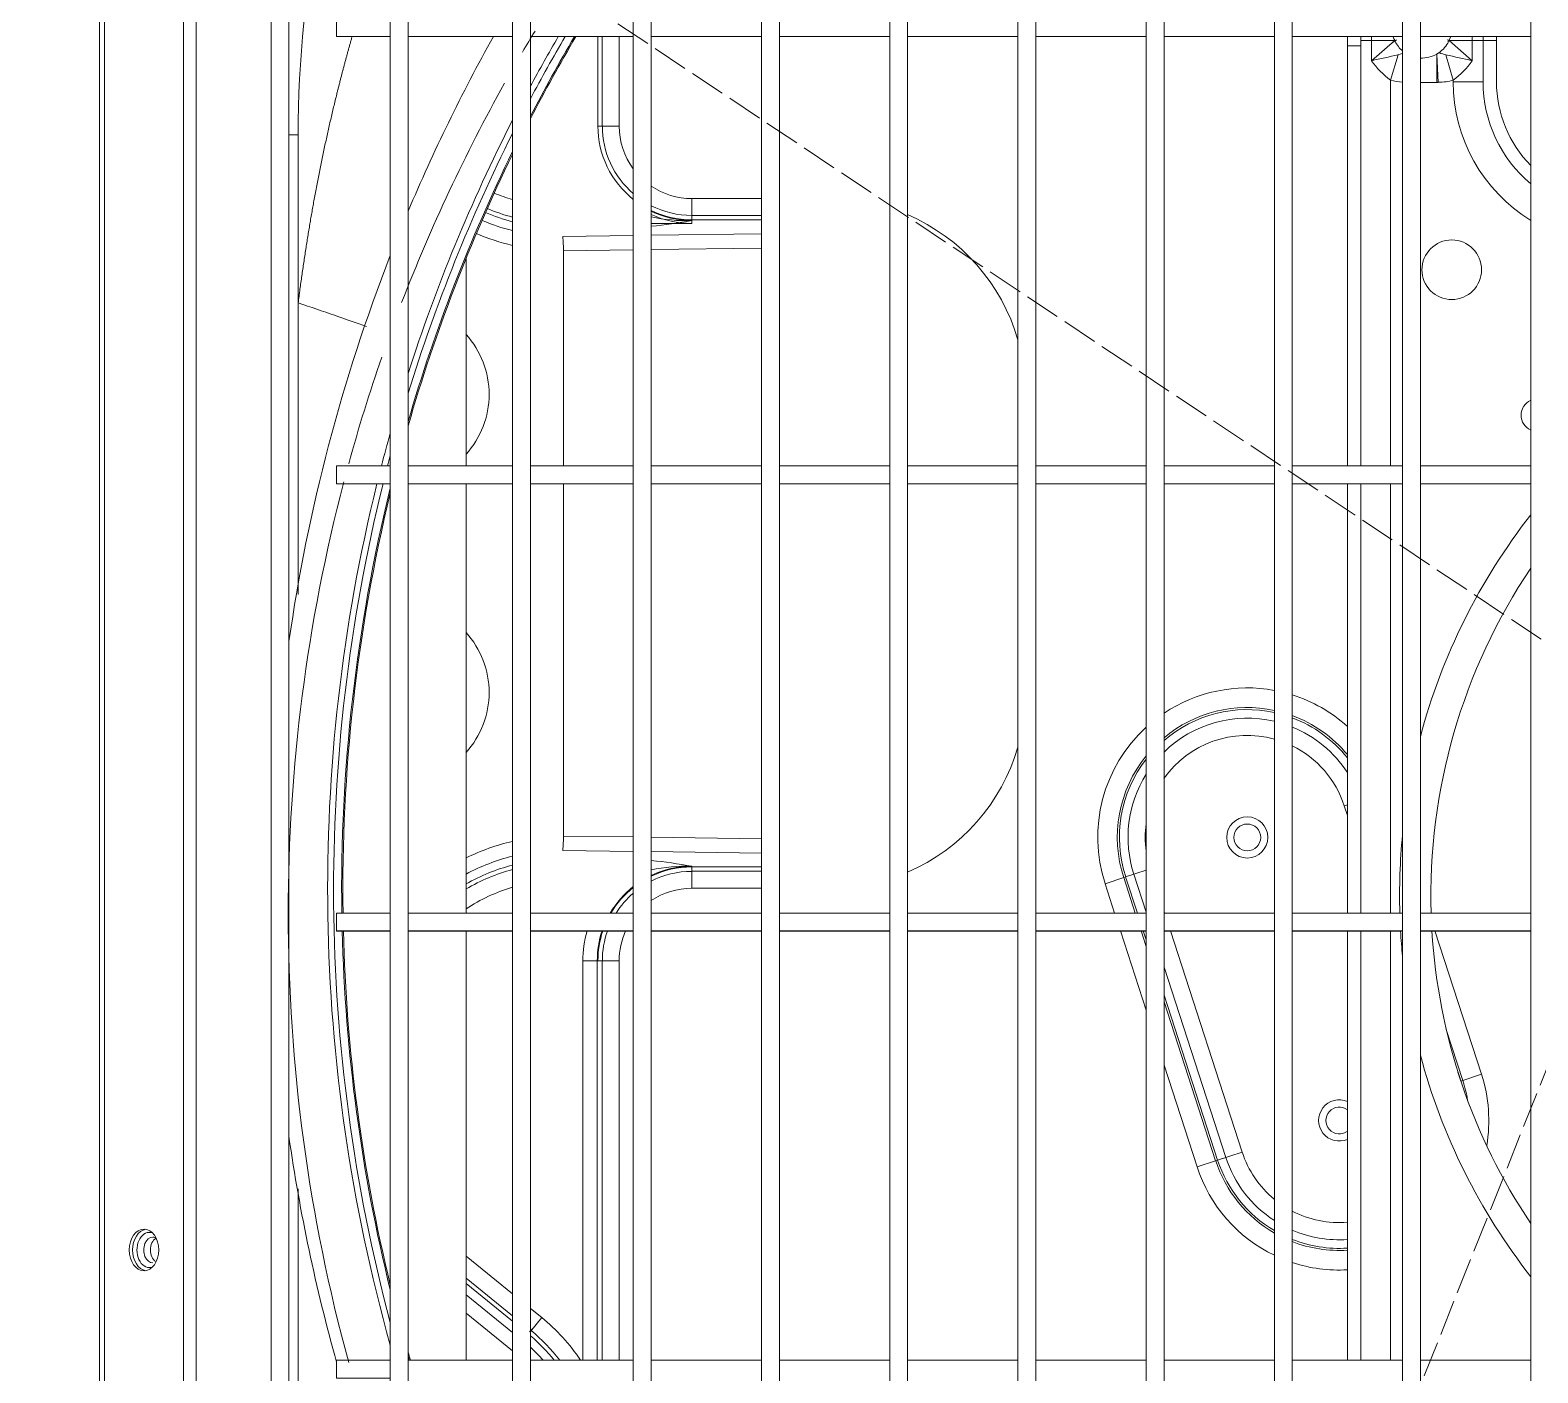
# Model space of a CAD drawing. Header units: millimetres. Extents: x 147592 to 200208, y -27981 to 8299.
# Drawn here: x 166116.9 to 166369.6, y -586.5 to -361.3 of the extents above; entities that cross this region are included whole.
import ezdxf

# ---------------------------------------------------------------- set-up
doc = ezdxf.new("R2010")
doc.units = ezdxf.units.MM
doc.linetypes.add('划线', pattern=[7.5, 6, -1.5])
doc.linetypes.add('划线_2_', pattern=[6.35, 3.175, -3.175])
for name, color, linetype, lineweight in [('A-DETL-____-WIDE', 7, 'Continuous', 80), ('G-XREF-____-OTLN', 7, 'Continuous', 5), ('M-EQPM-____-HDLN', 7, '划线_2_', 5), ('M-EQPM-____-OTLN', 7, 'Continuous', 5)]:
    doc.layers.add(name, color=color, linetype=linetype, lineweight=lineweight)

# ---------------------------------------------------------------- blocks, each defined once
blk = doc.blocks.new('TJ空调外机 - TJ空调外机1800_1200-1400100-三层给排水_消防平面图')
at = {"layer": 'M-EQPM-____-HDLN', "color": 251, "linetype": '划线', "true_color": 0x515151}
for p, q in [((-900, 600), (900, -600)), ((-151.64, 147.94), (-271.94, -153.43))]:
    blk.add_line(p, q, dxfattribs=at)
blk = doc.blocks.new('YXQH_AR_B9-20_rvt-1-三层给排水_消防平面图')
at = {"color": 251, "lineweight": 5, "true_color": 0x515151}
blk.add_blockref('TJ空调外机 - TJ空调外机1800_1200-1400100-三层给排水_消防平面图', (166560.01, -590.02), dxfattribs=at)
blk = doc.blocks.new('RUXYQ14BA - top_dwg-2991071-三层给排水_消防平面图')
at = {"layer": 'G-XREF-____-OTLN'}
for p, q in [((241.03, 188.42), (241.03, -336.37)), ((244.03, -336.37), (244.03, 188.42)), ((203.54, 143.44), (203.54, -291.39)), ((223.54, 74.47), (241.03, 74.47)), ((244.03, 74.47), (261.27, 74.47)), ((256.07, 74.47), (256.07, 59.48)), ((264.27, 74.47), (282.76, 74.47)), ((285.76, 74.47), (304.25, 74.47)), ((307.25, 74.47), (325.75, 74.47)), ((328.74, 74.47), (347.24, 74.47)), ((350.24, 74.47), (368.73, 74.47)), ((371.73, 74.47), (390.22, 74.47)), ((393.22, 74.47), (411.71, 74.47)), ((264.27, 43.14), (271.07, 43.14)), ((271.07, 44.48), (282.76, 44.48)), ((233.23, 37.26), (233.23, 2.49)), ((241.03, 2.49), (223.54, 2.49)), ((261.27, 2.49), (244.03, 2.49)), ((282.76, 2.49), (264.27, 2.49)), ((304.25, 2.49), (285.76, 2.49)), ((325.75, 2.49), (307.25, 2.49)), ((347.24, 2.49), (328.74, 2.49)), ((368.73, 2.49), (350.24, 2.49)), ((390.22, 2.49), (371.73, 2.49)), ((411.71, 2.49), (393.22, 2.49)), ((223.54, -0.5), (241.03, -0.5)), ((233.23, -0.5), (233.23, -72.48)), ((244.03, -0.5), (261.27, -0.5)), ((264.27, -0.5), (282.76, -0.5)), ((285.76, -0.5), (304.25, -0.5)), ((307.25, -0.5), (325.75, -0.5)), ((328.74, -0.5), (347.24, -0.5)), ((350.24, -0.5), (368.73, -0.5)), ((371.73, -0.5), (390.22, -0.5)), ((380.97, -0.5), (380.97, -72.48)), ((383.22, -0.5), (383.22, -72.48)), ((393.22, -0.5), (411.71, -0.5)), ((282.76, -65.47), (271.07, -65.47)), ((347.24, -72.31), (345.18, -65.97)), ((241.03, -72.48), (223.54, -72.48)), ((261.27, -72.48), (244.03, -72.48)), ((282.76, -72.48), (264.27, -72.48)), ((304.25, -72.48), (285.76, -72.48)), ((325.75, -72.48), (307.25, -72.48)), ((347.24, -72.48), (328.74, -72.48)), ((368.73, -72.48), (350.24, -72.48)), ((390.22, -72.48), (371.73, -72.48)), ((411.71, -72.48), (393.22, -72.48)), ((223.54, -75.47), (241.03, -75.47)), ((233.23, -75.47), (233.23, -147.45)), ((244.03, -75.47), (261.27, -75.47)), ((264.27, -75.47), (282.76, -75.47)), ((285.76, -75.47), (304.25, -75.47)), ((307.25, -75.47), (325.75, -75.47)), ((328.74, -75.47), (347.24, -75.47)), ((350.24, -75.47), (368.73, -75.47)), ((371.73, -75.47), (390.22, -75.47)), ((380.97, -75.47), (380.97, -147.45)), ((383.22, -75.47), (383.22, -147.45)), ((393.22, -75.47), (411.71, -75.47)), ((256.07, -80.47), (256.07, -147.45)), ((360.6, -113.43), (350.24, -81.54)), ((233.23, -133.65), (241.03, -139.97)), ((244.03, -142.4), (244.13, -142.48)), ((241.03, -147.45), (223.54, -147.45)), ((261.27, -147.45), (244.03, -147.45)), ((282.76, -147.45), (264.27, -147.45)), ((304.25, -147.45), (285.76, -147.45)), ((325.75, -147.45), (307.25, -147.45)), ((347.24, -147.45), (328.74, -147.45)), ((368.73, -147.45), (350.24, -147.45)), ((390.22, -147.45), (371.73, -147.45)), ((411.71, -147.45), (393.22, -147.45))]:
    blk.add_line(p, q, dxfattribs=at)
at = {"layer": 'G-XREF-____-OTLN', "color": 251, "true_color": 0x666666}
for p, q in [((383.22, 72.91), (380.97, 72.91)), ((393.22, 66.8), (395.98, 66.8)), ((205.09, 58.01), (203.54, 58.01)), ((271.07, 44.48), (271.07, 43.14)), ((282.76, 43.75), (271.07, 43.75)), ((249.44, 40.97), (261.27, 41.13)), ((264.27, 41.17), (282.76, 41.43)), ((282.76, 39.02), (264.27, 38.76)), ((388.22, -72.48), (388.22, -0.5)), ((264.27, -59.75), (282.76, -60.01)), ((261.27, -62.13), (249.44, -61.96)), ((282.76, -62.43), (264.27, -62.17)), ((350.24, -72.2), (350.32, -72.48)), ((347.24, -88.75), (342.92, -75.47)), ((346.38, -75.47), (347.24, -78.1)), ((347.24, -76.98), (346.75, -75.47)), ((388.22, -147.45), (388.22, -75.47)), ((400.32, -100.52), (397.56, -92)), ((400, -100.63), (399.51, -99.12)), ((233.23, -129.99), (241.03, -136.31)), ((241.03, -140.91), (233.23, -134.59)), ((233.23, -136.45), (241.03, -142.78)), ((241.03, -145.88), (233.23, -139.56))]:
    blk.add_line(p, q, dxfattribs=at)
at = {"layer": 'G-XREF-____-OTLN', "flags": 128}
for points in [[(171.76, -501.3), (171.76, -442.24), (171.76, -422.58), (171.76, -417.8), (171.76, 159.89), (171.76, 164.68), (171.76, 184.34), (171.76, 243.4)], [(220.54, 190.92), (220.54, 188.42), (220.54, -336.37), (220.54, -338.87)], [(223.54, -338.87), (223.54, -336.37), (223.54, 188.42), (223.54, 190.92)], [(220.54, 77.46), (211.54, 77.46), (211.54, 74.47), (220.54, 74.47)], [(380.97, 74.47), (380.97, 72.91), (380.97, 2.49)], [(383.22, 74.47), (383.22, 72.91), (383.22, 2.49)], [(403.71, 74.47), (403.71, 73.8), (403.71, 66.87)], [(405.96, 74.47), (405.96, 73.8), (405.96, 66.87)], [(396.1, 71.62), (395.98, 71.55), (396.34, 71.78)], [(205.09, 58.01), (205.09, 29.83), (205.09, -19.05)], [(220.54, 2.49), (211.54, 2.49), (211.54, -0.5), (220.54, -0.5)], [(220.54, -72.48), (211.54, -72.48), (211.54, -75.47), (220.54, -75.47)], [(205.09, -118.69), (205.09, -184.6), (205.09, -301.3)], [(220.54, -147.45), (211.54, -147.45), (211.54, -150.44), (220.54, -150.44)]]:
    blk.add_lwpolyline(points, dxfattribs=at)
for points in [[(261.27, -361.36), (264.27, -361.36), (264.27, 213.41), (261.27, 213.41)], [(282.76, -361.36), (285.76, -361.36), (285.76, 213.41), (282.76, 213.41)], [(304.25, -361.36), (307.25, -361.36), (307.25, 213.41), (304.25, 213.41)], [(325.75, -361.36), (328.74, -361.36), (328.74, 213.41), (325.75, 213.41)], [(347.24, -361.36), (350.24, -361.36), (350.24, 213.41), (347.24, 213.41)], [(368.73, 213.41), (371.73, 213.41), (371.73, -361.36), (368.73, -361.36)], [(390.22, -361.36), (393.22, -361.36), (393.22, 213.41), (390.22, 213.41)], [(411.71, -361.36), (414.71, -361.36), (414.71, 213.41), (411.71, 213.41)]]:
    blk.add_lwpolyline(points, close=True, dxfattribs=at)
at = {"layer": 'G-XREF-____-OTLN', "color": 251, "true_color": 0x666666, "flags": 128}
for points in [[(185.87, -417.8), (185.87, 159.89), (172.64, 159.89), (171.76, 159.89)], [(185.87, 159.89), (187.99, 159.89), (187.99, -417.8), (185.87, -417.8), (172.64, -417.8), (172.64, 159.89)], [(203.54, 143.44), (200.55, 143.44), (200.55, -291.39), (203.54, -291.39)], [(255.34, 74.47), (255.34, 59.48), (256.07, 59.48)], [(258.91, 74.47), (258.91, 59.48), (255.34, 59.48)], [(383.22, 73.8), (385.04, 73.8), (385.04, 70.43), (388.92, 73.8), (385.04, 73.8), (385.04, 74.47)], [(405.96, 73.8), (403.71, 73.8), (401.9, 73.8), (401.9, 70.43), (398.02, 73.8), (401.9, 73.8), (401.9, 74.47)], [(388.22, 2.49), (388.22, 67.16), (389.46, 71.41)], [(403.71, 66.87), (398.72, 66.87), (398.72, 67.16), (397.48, 71.41)], [(271.07, 43.75), (271.07, 47.32), (282.76, 47.32)], [(261.27, 38.72), (249.57, 38.55), (249.57, 2.49)], [(249.57, -0.5), (249.57, -59.55), (261.27, -59.71)], [(380.97, -56.09), (380.46, -54.51), (380.97, -54.34)], [(282.76, -64.74), (271.07, -64.74), (271.07, -64.63), (271.07, -65.47)], [(282.76, -68.31), (271.07, -68.31), (271.07, -64.74)], [(345.18, -65.97), (343.8, -66.42), (347.24, -65.3)], [(341.95, -72.48), (340.35, -67.54), (343.48, -66.52), (345.41, -72.48)], [(345.77, -72.48), (343.8, -66.42), (343.48, -66.52)], [(360.6, -113.43), (359.22, -113.87), (363.34, -112.53), (351.3, -75.47)], [(395.65, -75.47), (403.45, -99.5), (400.32, -100.52), (399.99, -100.63)], [(252.82, -147.45), (252.82, -80.47), (255.34, -80.47), (258.91, -80.47), (258.91, -147.45)], [(256.07, -80.47), (255.34, -80.47), (255.23, -80.47), (255.23, -147.45), (255.23, -80.47)], [(358.89, -113.98), (359.22, -113.87), (350.24, -86.21)], [(350.24, -87.33), (358.89, -113.98), (355.77, -115), (350.24, -97.98)], [(244.03, -138.74), (245.92, -140.28), (244.03, -142.6), (244.13, -142.48)]]:
    blk.add_lwpolyline(points, dxfattribs=at)
blk.add_lwpolyline([(396.18, 66.8), (395.98, 66.8), (395.98, 71.55)], close=True, dxfattribs=at)
at = {"layer": 'G-XREF-____-OTLN'}
for centre, radius in [((398.47, 35.38), 5), ((364.19, -59.79), 2.25)]:
    blk.add_circle(centre, radius, dxfattribs=at)
at = {"layer": 'G-XREF-____-OTLN', "color": 251, "true_color": 0x666666}
blk.add_circle((364.19, -59.79), 3.45, dxfattribs=at)
at = {"layer": 'G-XREF-____-OTLN'}
for centre, radius, start, end in [((384.78, 58.01), 179.7, 156.0674, 180), ((493.47, -68.44), 292.88, 150.7947, 157.1689), ((493.47, -68.44), 280.89, 149.4175, 152.6304), ((493.47, -68.44), 281.09, 149.4416, 152.5517), ((393.47, 75.87), 5, 196.4559, 204.4793), ((393.47, 75.87), 5, 204.4793, 206.0117), ((393.47, 75.87), 5, 206.0117, 229.4338), ((393.47, 75.87), 5, 305.0171, 333.9883), ((393.47, 75.87), 5, 333.9883, 335.5207), ((393.47, 75.87), 5, 335.5207, 343.4442), ((393.47, 75.87), 5, 267.0933, 300.1251), ((425.96, 66.87), 22.24, 180, 230.1747), ((425.96, 66.87), 19.99, 180, 224.5613), ((271.07, 59.48), 14.99, 180, 229.2066), ((493.47, -68.44), 281.09, 153.9089, 163.8073), ((493.47, -68.44), 280.89, 153.9923, 163.9484), ((249.08, 74.47), 31.33, 246.9289, 255.116), ((271.07, 59.48), 14.99, 243.0423, 270), ((271.07, 59.48), 16.33, 245.4074, 270), ((493.47, -68.44), 292.88, 158.7316, 171.8547), ((222.11, 14.49), 14.99, 360, 42.0936), ((222.11, 14.49), 14.99, 360, 42.0936), ((222.11, 14.49), 14.99, 317.9064, 0), ((222.11, 14.49), 14.99, 317.9064, 0), ((412.85, 11), 2.75, 114.4867, 245.5133), ((493.47, -68.44), 281.09, 166.1673, 180.8219), ((493.47, -68.44), 280.89, 166.3339, 180.8224), ((493.43, -69.57), 98.46, 146.0935, 181.6889), ((222.11, -35.49), 14.99, 360, 42.0936), ((222.11, -35.49), 14.99, 360, 42.0936), ((222.11, -35.49), 14.99, 317.9064, 0), ((222.11, -35.49), 14.99, 317.9064, 0), ((364.19, -59.79), 19.99, 76.8786, 134.2656), ((364.19, -59.79), 19.99, 32.9111, 67.8511), ((364.19, -59.79), 19.99, 147.9933, 198), ((249.08, -95.46), 31.33, 104.884, 120.381), ((271.07, -80.47), 14.99, 90, 116.9577), ((271.07, -80.47), 14.99, 130.7934, 147.783), ((493.47, -68.44), 281.09, 181.4332, 193.8327), ((493.47, -68.44), 280.89, 181.4343, 193.6661), ((271.07, -80.47), 14.99, 160.5413, 180), ((493.43, -69.57), 98.46, 183.4358, 213.9065), ((379.61, -107.24), 2.25, 52.7375, 307.2625), ((493.47, -68.44), 292.88, 188.1453, 195.7177), ((379.61, -107.25), 19.99, 198, 237.0261), ((379.61, -107.25), 19.99, 246.7804, 273.9131), ((226.09, -164.73), 28.65, 37.1167, 50.9645), ((493.47, -68.44), 280.89, 196.0516, 196.3353), ((493.47, -68.44), 281.09, 196.1927, 196.3234)]:
    blk.add_arc(centre, radius, start, end, dxfattribs=at)
at = {"layer": 'G-XREF-____-OTLN', "color": 251, "true_color": 0x666666}
for centre, radius, start, end in [((493.47, -68.44), 283.44, 149.7219, 151.65), ((493.47, -68.44), 282.44, 149.6034, 152.0281), ((442.63, -178.85), 255.84, 101.995, 103.0085), ((344.31, -178.85), 255.84, 76.9915, 78.005), ((396.96, 78.87), 14.61, 215.2865, 233.2366), ((389.97, 78.87), 14.61, 306.7634, 324.7135), ((425.96, 66.87), 27.24, 180, 238.4706), ((493.47, -68.44), 283.44, 152.9542, 162.2434), ((493.47, -68.44), 282.44, 153.3541, 162.8878), ((271.07, 59.48), 15.73, 180, 231.4774), ((271.07, 59.48), 12.16, 180, 216.3064), ((249.08, 74.47), 28.49, 247.0468, 253.5935), ((271.07, 59.48), 12.16, 236.0016, 270), ((249.08, 74.47), 33.51, 246.8852, 256.1055), ((249.08, 74.47), 32.06, 246.9102, 255.4646), ((270.1, 71.95), 28.33, 258.1147, 271.9648), ((271.07, 59.48), 15.73, 244.3951, 270), ((271.07, 59.48), 15.84, 244.5829, 270), ((258.26, 109.52), 67.11, 275.1517, 280.999), ((294.22, 14.49), 32.83, 16.1681, 66.6032), ((249.08, 74.47), 35.92, 246.8745, 257.0559), ((493.47, -68.44), 283.44, 164.3528, 165.5061), ((493.47, -68.44), 282.44, 165.0938, 165.4537), ((493.47, -68.44), 283.44, 166.1314, 195.6472), ((493.47, -68.44), 282.44, 166.0813, 194.9062), ((493.43, -69.57), 103.71, 141.9945, 165.0753), ((364.19, -59.79), 25.07, 79.5704, 123.8205), ((364.19, -59.79), 25.07, 47.9753, 72.5039), ((364.19, -59.79), 21.78, 77.9733, 129.8406), ((364.19, -59.79), 21.43, 77.776, 130.6173), ((364.19, -59.79), 21.78, 39.596, 69.7543), ((364.19, -59.79), 21.43, 38.4634, 69.4125), ((364.19, -59.79), 25.07, 132.5479, 198), ((364.19, -59.79), 17.11, 74.6147, 144.6592), ((294.22, -35.49), 32.83, 293.3968, 343.8319), ((364.19, -59.79), 17.11, 18, 63.8571), ((364.19, -59.79), 21.78, 141.1082, 198), ((364.19, -59.79), 21.43, 142.2703, 198), ((364.19, -59.79), 17.11, 172.3193, 187.6807), ((249.08, -95.46), 35.92, 102.9441, 116.1704), ((493.43, -69.57), 103.71, 174.3727, 181.6034), ((249.08, -95.46), 33.51, 103.8945, 118.2171), ((249.08, -95.46), 32.06, 104.5354, 119.6144), ((270.1, -92.94), 28.33, 88.0352, 101.8858), ((271.07, -80.47), 15.84, 90, 115.4171), ((271.07, -80.47), 15.73, 90, 115.6049), ((258.26, -130.51), 67.11, 79.001, 84.8487), ((249.08, -95.46), 28.49, 106.4065, 123.7884), ((271.07, -80.47), 15.84, 128.2111, 149.6851), ((271.07, -80.47), 15.73, 128.5226, 149.454), ((271.07, -80.47), 12.16, 90, 123.9984), ((271.07, -80.47), 18.25, 164.1165, 180), ((271.07, -80.47), 15.84, 161.6152, 180), ((271.07, -80.47), 15.73, 161.484, 180), ((271.07, -80.47), 12.16, 155.7386, 180), ((493.43, -69.57), 103.71, 183.2617, 185.6273), ((493.43, -69.57), 103.71, 194.9247, 218.0055), ((379.61, -107.25), 21.78, 9.0209, 18), ((379.61, -107.25), 25.07, 350.324, 18), ((379.61, -107.24), 3.45, 66.7421, 293.2579), ((379.61, -107.25), 17.11, 198, 230.501), ((379.61, -107.25), 25.07, 198, 244.278), ((379.61, -107.25), 21.78, 198, 240.0296), ((379.61, -107.25), 21.43, 198, 239.4944), ((379.61, -107.25), 17.11, 242.5637, 274.5745), ((379.61, -107.25), 21.43, 248.425, 273.6493), ((379.61, -107.25), 21.78, 248.7847, 273.5912), ((379.61, -107.25), 25.07, 251.676, 273.1195), ((226.09, -164.73), 31.49, 33.3019, 50.9645), ((226.09, -164.73), 27.91, 38.2664, 50.0003), ((226.09, -164.73), 26.47, 40.7828, 47.3171)]:
    blk.add_arc(centre, radius, start, end, dxfattribs=at)
for centre, major_axis, ratio, start_param, end_param in [((399.52, 80.94), (11.36, 9.37), 0.186691, 3.491732, 3.615721), ((387.41, 80.94), (-11.36, 9.37), 0.186691, 2.613006, 2.791453), ((399.52, 80.94), (14.36, 11.85), 0.536964, 3.491732, 3.661091), ((387.41, 80.94), (-14.36, 11.85), 0.536964, 2.580569, 2.791453), ((249.44, 38.55), (-0.04, 2.5), 0.052331, 4.711654, 6.021018), ((204.34, 29.83), (-19.18, 6.52), 0.011862, 4.026649, 4.677293), ((249.44, -59.55), (0.04, 2.5), 0.052331, 3.40376, 4.713124), ((180.15, -128.95), (0, 2.95), 0.707107, 6.024815, 9.424778), ((180.72, -128.95), (0, 2.15), 0.707107, 0.000965, 3.158144), ((180.15, -128.95), (0, 2.95), 0.707107, 3.141593, 3.404829)]:
    blk.add_ellipse(centre, major_axis=major_axis, ratio=ratio, start_param=start_param, end_param=end_param, dxfattribs=at)
at = {"layer": 'G-XREF-____-OTLN'}
blk.add_ellipse((179.25, -128.95), major_axis=(0, 3.5), ratio=0.707107, dxfattribs=at)
for centre, major_axis, start_param, end_param in [((179.82, -128.95), (0, 3.5), 0.114536, 3.027057), ((181.85, -128.95), (0, 2.15), 0.420294, 2.707251)]:
    blk.add_ellipse(centre, major_axis=major_axis, ratio=0.707107, start_param=start_param, end_param=end_param, dxfattribs=at)
at = {"layer": 'G-XREF-____-OTLN', "color": 251, "true_color": 0x666666}
blk.add_open_spline([(205.09, 29.83), (206.25, 38.89), (207.83, 47.46), (209.49, 56.51), (211.63, 65.1), (212.81, 69.86), (214.14, 74.48)], degree=2, knots=[0, 0, 0, 0.125, 0.125, 0.25, 0.25, 0.3147805, 0.3147805, 0.3147805], dxfattribs=at)
at = {"layer": 'G-XREF-____-OTLN'}
blk.add_open_spline([(180.71, -126.81), (180.74, -126.81), (180.89, -126.78), (181.06, -126.86), (181.23, -126.99), (181.24, -127)], degree=3, knots=[0, 0, 0, 0, 0.0376259, 0.300995, 0.3193476, 0.3193476, 0.3193476, 0.3193476], dxfattribs=at)
blk = doc.blocks.new('RUXYQ14BA - top_dwg-V198-三层给排水_消防平面图')
at = {"layer": 'A-DETL-____-WIDE'}
blk.add_line((244.03, -142.4), (244.13, -142.48), dxfattribs=at)
for start, end in [(204.4793, 206.0117), (333.9883, 335.5207)]:
    blk.add_arc((393.47, 75.87), 5, start, end, dxfattribs=at)
at = {"layer": 'G-XREF-____-OTLN'}
for p, q in [((241.03, 188.42), (241.03, -336.37)), ((244.03, -336.37), (244.03, 188.42)), ((203.54, 143.44), (203.54, -291.39)), ((223.54, 74.47), (241.03, 74.47)), ((244.03, 74.47), (261.27, 74.47)), ((256.07, 74.47), (256.07, 59.48)), ((264.27, 74.47), (282.76, 74.47)), ((285.76, 74.47), (304.25, 74.47)), ((307.25, 74.47), (325.75, 74.47)), ((328.74, 74.47), (347.24, 74.47)), ((350.24, 74.47), (368.73, 74.47)), ((371.73, 74.47), (390.22, 74.47)), ((393.22, 74.47), (411.71, 74.47)), ((264.27, 43.14), (271.07, 43.14)), ((271.07, 44.48), (282.76, 44.48)), ((233.23, 37.26), (233.23, 2.49)), ((241.03, 2.49), (223.54, 2.49)), ((261.27, 2.49), (244.03, 2.49)), ((282.76, 2.49), (264.27, 2.49)), ((304.25, 2.49), (285.76, 2.49)), ((325.75, 2.49), (307.25, 2.49)), ((347.24, 2.49), (328.74, 2.49)), ((368.73, 2.49), (350.24, 2.49)), ((390.22, 2.49), (371.73, 2.49)), ((411.71, 2.49), (393.22, 2.49)), ((223.54, -0.5), (241.03, -0.5)), ((233.23, -0.5), (233.23, -72.48)), ((244.03, -0.5), (261.27, -0.5)), ((264.27, -0.5), (282.76, -0.5)), ((285.76, -0.5), (304.25, -0.5)), ((307.25, -0.5), (325.75, -0.5)), ((328.74, -0.5), (347.24, -0.5)), ((350.24, -0.5), (368.73, -0.5)), ((371.73, -0.5), (390.22, -0.5)), ((380.97, -0.5), (380.97, -72.48)), ((383.22, -0.5), (383.22, -72.48)), ((393.22, -0.5), (411.71, -0.5)), ((282.76, -65.47), (271.07, -65.47)), ((347.24, -72.31), (345.18, -65.97)), ((241.03, -72.48), (223.54, -72.48)), ((261.27, -72.48), (244.03, -72.48)), ((282.76, -72.48), (264.27, -72.48)), ((304.25, -72.48), (285.76, -72.48)), ((325.75, -72.48), (307.25, -72.48)), ((347.24, -72.48), (328.74, -72.48)), ((368.73, -72.48), (350.24, -72.48)), ((390.22, -72.48), (371.73, -72.48)), ((411.71, -72.48), (393.22, -72.48)), ((223.54, -75.47), (241.03, -75.47)), ((233.23, -75.47), (233.23, -147.45)), ((244.03, -75.47), (261.27, -75.47)), ((264.27, -75.47), (282.76, -75.47)), ((285.76, -75.47), (304.25, -75.47)), ((307.25, -75.47), (325.75, -75.47)), ((328.74, -75.47), (347.24, -75.47)), ((350.24, -75.47), (368.73, -75.47)), ((371.73, -75.47), (390.22, -75.47)), ((380.97, -75.47), (380.97, -147.45)), ((383.22, -75.47), (383.22, -147.45)), ((393.22, -75.47), (411.71, -75.47)), ((256.07, -80.47), (256.07, -147.45)), ((360.6, -113.43), (350.24, -81.54)), ((233.23, -133.65), (241.03, -139.97)), ((244.03, -142.4), (244.13, -142.48)), ((241.03, -147.45), (223.54, -147.45)), ((261.27, -147.45), (244.03, -147.45)), ((282.76, -147.45), (264.27, -147.45)), ((304.25, -147.45), (285.76, -147.45)), ((325.75, -147.45), (307.25, -147.45)), ((347.24, -147.45), (328.74, -147.45)), ((368.73, -147.45), (350.24, -147.45)), ((390.22, -147.45), (371.73, -147.45)), ((411.71, -147.45), (393.22, -147.45))]:
    blk.add_line(p, q, dxfattribs=at)
at = {"layer": 'G-XREF-____-OTLN', "color": 251, "true_color": 0x666666}
for p, q in [((383.22, 72.91), (380.97, 72.91)), ((393.22, 66.8), (395.98, 66.8)), ((205.09, 58.01), (203.54, 58.01)), ((271.07, 44.48), (271.07, 43.14)), ((282.76, 43.75), (271.07, 43.75)), ((249.44, 40.97), (261.27, 41.13)), ((264.27, 41.17), (282.76, 41.43)), ((282.76, 39.02), (264.27, 38.76)), ((388.22, -72.48), (388.22, -0.5)), ((264.27, -59.75), (282.76, -60.01)), ((261.27, -62.13), (249.44, -61.96)), ((282.76, -62.43), (264.27, -62.17)), ((350.24, -72.2), (350.32, -72.48)), ((347.24, -88.75), (342.92, -75.47)), ((346.38, -75.47), (347.24, -78.1)), ((347.24, -76.98), (346.75, -75.47)), ((388.22, -147.45), (388.22, -75.47)), ((400.32, -100.52), (397.56, -92)), ((400, -100.63), (399.51, -99.12)), ((233.23, -129.99), (241.03, -136.31)), ((241.03, -140.91), (233.23, -134.59)), ((233.23, -136.45), (241.03, -142.78)), ((241.03, -145.88), (233.23, -139.56))]:
    blk.add_line(p, q, dxfattribs=at)
at = {"layer": 'G-XREF-____-OTLN', "flags": 128}
for points in [[(171.76, -501.3), (171.76, -442.24), (171.76, -422.58), (171.76, -417.8), (171.76, 159.89), (171.76, 164.68), (171.76, 184.34), (171.76, 243.4)], [(220.54, 190.92), (220.54, 188.42), (220.54, -336.37), (220.54, -338.87)], [(223.54, -338.87), (223.54, -336.37), (223.54, 188.42), (223.54, 190.92)], [(220.54, 77.46), (211.54, 77.46), (211.54, 74.47), (220.54, 74.47)], [(380.97, 74.47), (380.97, 72.91), (380.97, 2.49)], [(383.22, 74.47), (383.22, 72.91), (383.22, 2.49)], [(403.71, 74.47), (403.71, 73.8), (403.71, 66.87)], [(405.96, 74.47), (405.96, 73.8), (405.96, 66.87)], [(396.1, 71.62), (395.98, 71.55), (396.34, 71.78)], [(205.09, 58.01), (205.09, 29.83), (205.09, -19.05)], [(220.54, 2.49), (211.54, 2.49), (211.54, -0.5), (220.54, -0.5)], [(220.54, -72.48), (211.54, -72.48), (211.54, -75.47), (220.54, -75.47)], [(205.09, -118.69), (205.09, -184.6), (205.09, -301.3)], [(220.54, -147.45), (211.54, -147.45), (211.54, -150.44), (220.54, -150.44)]]:
    blk.add_lwpolyline(points, dxfattribs=at)
for points in [[(261.27, -361.36), (264.27, -361.36), (264.27, 213.41), (261.27, 213.41)], [(282.76, -361.36), (285.76, -361.36), (285.76, 213.41), (282.76, 213.41)], [(304.25, -361.36), (307.25, -361.36), (307.25, 213.41), (304.25, 213.41)], [(325.75, -361.36), (328.74, -361.36), (328.74, 213.41), (325.75, 213.41)], [(347.24, -361.36), (350.24, -361.36), (350.24, 213.41), (347.24, 213.41)], [(368.73, 213.41), (371.73, 213.41), (371.73, -361.36), (368.73, -361.36)], [(390.22, -361.36), (393.22, -361.36), (393.22, 213.41), (390.22, 213.41)], [(411.71, -361.36), (414.71, -361.36), (414.71, 213.41), (411.71, 213.41)]]:
    blk.add_lwpolyline(points, close=True, dxfattribs=at)
at = {"layer": 'G-XREF-____-OTLN', "color": 251, "true_color": 0x666666, "flags": 128}
for points in [[(185.87, -417.8), (185.87, 159.89), (172.64, 159.89), (171.76, 159.89)], [(185.87, 159.89), (187.99, 159.89), (187.99, -417.8), (185.87, -417.8), (172.64, -417.8), (172.64, 159.89)], [(203.54, 143.44), (200.55, 143.44), (200.55, -291.39), (203.54, -291.39)], [(255.34, 74.47), (255.34, 59.48), (256.07, 59.48)], [(258.91, 74.47), (258.91, 59.48), (255.34, 59.48)], [(383.22, 73.8), (385.04, 73.8), (385.04, 70.43), (388.92, 73.8), (385.04, 73.8), (385.04, 74.47)], [(405.96, 73.8), (403.71, 73.8), (401.9, 73.8), (401.9, 70.43), (398.02, 73.8), (401.9, 73.8), (401.9, 74.47)], [(388.22, 2.49), (388.22, 67.16), (389.46, 71.41)], [(403.71, 66.87), (398.72, 66.87), (398.72, 67.16), (397.48, 71.41)], [(271.07, 43.75), (271.07, 47.32), (282.76, 47.32)], [(261.27, 38.72), (249.57, 38.55), (249.57, 2.49)], [(249.57, -0.5), (249.57, -59.55), (261.27, -59.71)], [(380.97, -56.09), (380.46, -54.51), (380.97, -54.34)], [(282.76, -64.74), (271.07, -64.74), (271.07, -64.63), (271.07, -65.47)], [(282.76, -68.31), (271.07, -68.31), (271.07, -64.74)], [(345.18, -65.97), (343.8, -66.42), (347.24, -65.3)], [(341.95, -72.48), (340.35, -67.54), (343.48, -66.52), (345.41, -72.48)], [(345.77, -72.48), (343.8, -66.42), (343.48, -66.52)], [(360.6, -113.43), (359.22, -113.87), (363.34, -112.53), (351.3, -75.47)], [(395.65, -75.47), (403.45, -99.5), (400.32, -100.52), (399.99, -100.63)], [(252.82, -147.45), (252.82, -80.47), (255.34, -80.47), (258.91, -80.47), (258.91, -147.45)], [(256.07, -80.47), (255.34, -80.47), (255.23, -80.47), (255.23, -147.45), (255.23, -80.47)], [(358.89, -113.98), (359.22, -113.87), (350.24, -86.21)], [(350.24, -87.33), (358.89, -113.98), (355.77, -115), (350.24, -97.98)], [(244.03, -138.74), (245.92, -140.28), (244.03, -142.6), (244.13, -142.48)]]:
    blk.add_lwpolyline(points, dxfattribs=at)
blk.add_lwpolyline([(396.18, 66.8), (395.98, 66.8), (395.98, 71.55)], close=True, dxfattribs=at)
at = {"layer": 'G-XREF-____-OTLN'}
for centre, radius in [((398.47, 35.38), 5), ((364.19, -59.79), 2.25)]:
    blk.add_circle(centre, radius, dxfattribs=at)
at = {"layer": 'G-XREF-____-OTLN', "color": 251, "true_color": 0x666666}
blk.add_circle((364.19, -59.79), 3.45, dxfattribs=at)
at = {"layer": 'G-XREF-____-OTLN'}
for centre, radius, start, end in [((384.78, 58.01), 179.7, 156.0674, 180), ((493.47, -68.44), 292.88, 150.7947, 157.1689), ((493.47, -68.44), 280.89, 149.4175, 152.6304), ((493.47, -68.44), 281.09, 149.4416, 152.5517), ((393.47, 75.87), 5, 196.4559, 204.4793), ((393.47, 75.87), 5, 204.4793, 206.0117), ((393.47, 75.87), 5, 206.0117, 229.4338), ((393.47, 75.87), 5, 305.0171, 333.9883), ((393.47, 75.87), 5, 333.9883, 335.5207), ((393.47, 75.87), 5, 335.5207, 343.4442), ((393.47, 75.87), 5, 267.0933, 300.1251), ((425.96, 66.87), 22.24, 180, 230.1747), ((425.96, 66.87), 19.99, 180, 224.5613), ((271.07, 59.48), 14.99, 180, 229.2066), ((493.47, -68.44), 281.09, 153.9089, 163.8073), ((493.47, -68.44), 280.89, 153.9923, 163.9484), ((249.08, 74.47), 31.33, 246.9289, 255.116), ((271.07, 59.48), 14.99, 243.0423, 270), ((271.07, 59.48), 16.33, 245.4074, 270), ((493.47, -68.44), 292.88, 158.7316, 171.8547), ((222.11, 14.49), 14.99, 360, 42.0936), ((222.11, 14.49), 14.99, 360, 42.0936), ((222.11, 14.49), 14.99, 317.9064, 0), ((222.11, 14.49), 14.99, 317.9064, 0), ((412.85, 11), 2.75, 114.4867, 245.5133), ((493.47, -68.44), 281.09, 166.1673, 180.8219), ((493.47, -68.44), 280.89, 166.3339, 180.8224), ((493.43, -69.57), 98.46, 146.0935, 181.6889), ((222.11, -35.49), 14.99, 360, 42.0936), ((222.11, -35.49), 14.99, 360, 42.0936), ((222.11, -35.49), 14.99, 317.9064, 0), ((222.11, -35.49), 14.99, 317.9064, 0), ((364.19, -59.79), 19.99, 76.8786, 134.2656), ((364.19, -59.79), 19.99, 32.9111, 67.8511), ((364.19, -59.79), 19.99, 147.9933, 198), ((249.08, -95.46), 31.33, 104.884, 120.381), ((271.07, -80.47), 14.99, 90, 116.9577), ((271.07, -80.47), 14.99, 130.7934, 147.783), ((493.47, -68.44), 281.09, 181.4332, 193.8327), ((493.47, -68.44), 280.89, 181.4343, 193.6661), ((271.07, -80.47), 14.99, 160.5413, 180), ((493.43, -69.57), 98.46, 183.4358, 213.9065), ((379.61, -107.24), 2.25, 52.7375, 307.2625), ((493.47, -68.44), 292.88, 188.1453, 195.7177), ((379.61, -107.25), 19.99, 198, 237.0261), ((379.61, -107.25), 19.99, 246.7804, 273.9131), ((226.09, -164.73), 28.65, 37.1167, 50.9645), ((493.47, -68.44), 280.89, 196.0516, 196.3353), ((493.47, -68.44), 281.09, 196.1927, 196.3234)]:
    blk.add_arc(centre, radius, start, end, dxfattribs=at)
at = {"layer": 'G-XREF-____-OTLN', "color": 251, "true_color": 0x666666}
for centre, radius, start, end in [((493.47, -68.44), 283.44, 149.7219, 151.65), ((493.47, -68.44), 282.44, 149.6034, 152.0281), ((442.63, -178.85), 255.84, 101.995, 103.0085), ((344.31, -178.85), 255.84, 76.9915, 78.005), ((396.96, 78.87), 14.61, 215.2865, 233.2366), ((389.97, 78.87), 14.61, 306.7634, 324.7135), ((425.96, 66.87), 27.24, 180, 238.4706), ((493.47, -68.44), 283.44, 152.9542, 162.2434), ((493.47, -68.44), 282.44, 153.3541, 162.8878), ((271.07, 59.48), 15.73, 180, 231.4774), ((271.07, 59.48), 12.16, 180, 216.3064), ((249.08, 74.47), 28.49, 247.0468, 253.5935), ((271.07, 59.48), 12.16, 236.0016, 270), ((249.08, 74.47), 33.51, 246.8852, 256.1055), ((249.08, 74.47), 32.06, 246.9102, 255.4646), ((270.1, 71.95), 28.33, 258.1147, 271.9648), ((271.07, 59.48), 15.73, 244.3951, 270), ((271.07, 59.48), 15.84, 244.5829, 270), ((258.26, 109.52), 67.11, 275.1517, 280.999), ((294.22, 14.49), 32.83, 16.1681, 66.6032), ((249.08, 74.47), 35.92, 246.8745, 257.0559), ((493.47, -68.44), 283.44, 164.3528, 165.5061), ((493.47, -68.44), 282.44, 165.0938, 165.4537), ((493.47, -68.44), 283.44, 166.1314, 195.6472), ((493.47, -68.44), 282.44, 166.0813, 194.9062), ((493.43, -69.57), 103.71, 141.9945, 165.0753), ((364.19, -59.79), 25.07, 79.5704, 123.8205), ((364.19, -59.79), 25.07, 47.9753, 72.5039), ((364.19, -59.79), 21.78, 77.9733, 129.8406), ((364.19, -59.79), 21.43, 77.776, 130.6173), ((364.19, -59.79), 21.78, 39.596, 69.7543), ((364.19, -59.79), 21.43, 38.4634, 69.4125), ((364.19, -59.79), 25.07, 132.5479, 198), ((364.19, -59.79), 17.11, 74.6147, 144.6592), ((294.22, -35.49), 32.83, 293.3968, 343.8319), ((364.19, -59.79), 17.11, 18, 63.8571), ((364.19, -59.79), 21.78, 141.1082, 198), ((364.19, -59.79), 21.43, 142.2703, 198), ((364.19, -59.79), 17.11, 172.3193, 187.6807), ((249.08, -95.46), 35.92, 102.9441, 116.1704), ((493.43, -69.57), 103.71, 174.3727, 181.6034), ((249.08, -95.46), 33.51, 103.8945, 118.2171), ((249.08, -95.46), 32.06, 104.5354, 119.6144), ((270.1, -92.94), 28.33, 88.0352, 101.8858), ((271.07, -80.47), 15.84, 90, 115.4171), ((271.07, -80.47), 15.73, 90, 115.6049), ((258.26, -130.51), 67.11, 79.001, 84.8487), ((249.08, -95.46), 28.49, 106.4065, 123.7884), ((271.07, -80.47), 15.84, 128.2111, 149.6851), ((271.07, -80.47), 15.73, 128.5226, 149.454), ((271.07, -80.47), 12.16, 90, 123.9984), ((271.07, -80.47), 18.25, 164.1165, 180), ((271.07, -80.47), 15.84, 161.6152, 180), ((271.07, -80.47), 15.73, 161.484, 180), ((271.07, -80.47), 12.16, 155.7386, 180), ((493.43, -69.57), 103.71, 183.2617, 185.6273), ((493.43, -69.57), 103.71, 194.9247, 218.0055), ((379.61, -107.25), 21.78, 9.0209, 18), ((379.61, -107.25), 25.07, 350.324, 18), ((379.61, -107.24), 3.45, 66.7421, 293.2579), ((379.61, -107.25), 17.11, 198, 230.501), ((379.61, -107.25), 25.07, 198, 244.278), ((379.61, -107.25), 21.78, 198, 240.0296), ((379.61, -107.25), 21.43, 198, 239.4944), ((379.61, -107.25), 17.11, 242.5637, 274.5745), ((379.61, -107.25), 21.43, 248.425, 273.6493), ((379.61, -107.25), 21.78, 248.7847, 273.5912), ((379.61, -107.25), 25.07, 251.676, 273.1195), ((226.09, -164.73), 31.49, 33.3019, 50.9645), ((226.09, -164.73), 27.91, 38.2664, 50.0003), ((226.09, -164.73), 26.47, 40.7828, 47.3171)]:
    blk.add_arc(centre, radius, start, end, dxfattribs=at)
for centre, major_axis, ratio, start_param, end_param in [((399.52, 80.94), (11.36, 9.37), 0.186691, 3.491732, 3.615721), ((387.41, 80.94), (-11.36, 9.37), 0.186691, 2.613006, 2.791453), ((399.52, 80.94), (14.36, 11.85), 0.536964, 3.491732, 3.661091), ((387.41, 80.94), (-14.36, 11.85), 0.536964, 2.580569, 2.791453), ((249.44, 38.55), (-0.04, 2.5), 0.052331, 4.711654, 6.021018), ((204.34, 29.83), (-19.18, 6.52), 0.011862, 4.026649, 4.677293), ((249.44, -59.55), (0.04, 2.5), 0.052331, 3.40376, 4.713124), ((180.15, -128.95), (0, 2.95), 0.707107, 6.024815, 9.424778), ((180.72, -128.95), (0, 2.15), 0.707107, 0.000965, 3.158144), ((180.15, -128.95), (0, 2.95), 0.707107, 3.141593, 3.404829)]:
    blk.add_ellipse(centre, major_axis=major_axis, ratio=ratio, start_param=start_param, end_param=end_param, dxfattribs=at)
at = {"layer": 'G-XREF-____-OTLN'}
blk.add_ellipse((179.25, -128.95), major_axis=(0, 3.5), ratio=0.707107, dxfattribs=at)
for centre, major_axis, start_param, end_param in [((179.82, -128.95), (0, 3.5), 0.114536, 3.027057), ((181.85, -128.95), (0, 2.15), 0.420294, 2.707251)]:
    blk.add_ellipse(centre, major_axis=major_axis, ratio=0.707107, start_param=start_param, end_param=end_param, dxfattribs=at)
at = {"layer": 'G-XREF-____-OTLN', "color": 251, "true_color": 0x666666}
blk.add_open_spline([(205.09, 29.83), (206.25, 38.89), (207.83, 47.46), (209.49, 56.51), (211.63, 65.1), (212.81, 69.86), (214.14, 74.48)], degree=2, knots=[0, 0, 0, 0.125, 0.125, 0.25, 0.25, 0.3147805, 0.3147805, 0.3147805], dxfattribs=at)
at = {"layer": 'G-XREF-____-OTLN'}
blk.add_open_spline([(180.71, -126.81), (180.74, -126.81), (180.89, -126.78), (181.06, -126.86), (181.23, -126.99), (181.24, -127)], degree=3, knots=[0, 0, 0, 0, 0.0376259, 0.300995, 0.3193476, 0.3193476, 0.3193476, 0.3193476], dxfattribs=at)
blk = doc.blocks.new('RUXYQ14BA - RUXYQ14BA-2991177-三层给排水_消防平面图')
at = {"layer": 'M-EQPM-____-OTLN'}
for p, q in [((-621.55, 756.6), (-621.55, 11.66)), ((-532.04, 726.51), (-532.04, 151.74)), ((-529.04, 151.74), (-529.04, 726.51)), ((-510.55, 726.51), (-510.55, 151.74)), ((-507.55, 151.74), (-507.55, 726.51)), ((-489.05, 726.51), (-489.05, 151.74)), ((-486.06, 151.74), (-486.06, 726.51)), ((-467.56, 726.51), (-467.56, 151.74)), ((-464.56, 151.74), (-464.56, 726.51)), ((-446.07, 726.51), (-446.07, 151.74)), ((-443.07, 151.74), (-443.07, 726.51)), ((-424.58, 726.51), (-424.58, 151.74)), ((-421.58, 151.74), (-421.58, 726.51)), ((-403.09, 726.51), (-403.09, 151.74)), ((-400.09, 151.74), (-400.09, 726.51)), ((-381.6, 726.51), (-381.6, 151.74)), ((-572.77, 701.52), (-572.77, 176.73)), ((-569.77, 176.73), (-569.77, 701.52)), ((-552.28, 701.52), (-552.28, 176.73)), ((-549.28, 176.73), (-549.28, 701.52)), ((-592.76, 198.74), (-592.76, 679.5)), ((-581.77, 590.56), (-581.77, 587.56)), ((-581.77, 587.56), (-572.77, 587.56)), ((-569.77, 587.56), (-552.28, 587.56)), ((-549.28, 587.56), (-532.04, 587.56)), ((-529.04, 587.56), (-510.55, 587.56)), ((-507.55, 587.56), (-489.05, 587.56)), ((-486.06, 587.56), (-467.56, 587.56)), ((-464.56, 587.56), (-446.07, 587.56)), ((-443.07, 587.56), (-424.58, 587.56)), ((-421.58, 587.56), (-403.09, 587.56)), ((-400.09, 587.56), (-381.6, 587.56)), ((-572.77, 515.59), (-581.77, 515.59)), ((-581.77, 515.59), (-581.77, 512.59)), ((-552.28, 515.59), (-569.77, 515.59)), ((-532.04, 515.59), (-549.28, 515.59)), ((-510.55, 515.59), (-529.04, 515.59)), ((-489.05, 515.59), (-507.55, 515.59)), ((-467.56, 515.59), (-486.06, 515.59)), ((-446.07, 515.59), (-464.56, 515.59)), ((-424.58, 515.59), (-443.07, 515.59)), ((-403.09, 515.59), (-421.58, 515.59)), ((-381.6, 515.59), (-400.09, 515.59)), ((-581.77, 512.59), (-572.77, 512.59)), ((-569.77, 512.59), (-552.28, 512.59)), ((-549.28, 512.59), (-532.04, 512.59)), ((-529.04, 512.59), (-510.55, 512.59)), ((-507.55, 512.59), (-489.05, 512.59)), ((-486.06, 512.59), (-467.56, 512.59)), ((-464.56, 512.59), (-446.07, 512.59)), ((-443.07, 512.59), (-424.58, 512.59)), ((-421.58, 512.59), (-403.09, 512.59)), ((-400.09, 512.59), (-381.6, 512.59)), ((-581.77, 440.62), (-581.77, 437.62)), ((-572.77, 440.62), (-581.77, 440.62)), ((-552.28, 440.62), (-569.77, 440.62)), ((-532.04, 440.62), (-549.28, 440.62)), ((-510.55, 440.62), (-529.04, 440.62)), ((-489.05, 440.62), (-507.55, 440.62)), ((-467.56, 440.62), (-486.06, 440.62)), ((-446.07, 440.62), (-464.56, 440.62)), ((-424.58, 440.62), (-443.07, 440.62)), ((-403.09, 440.62), (-421.58, 440.62)), ((-381.6, 440.62), (-400.09, 440.62)), ((-581.77, 437.62), (-572.77, 437.62)), ((-569.77, 437.62), (-552.28, 437.62)), ((-549.28, 437.62), (-532.04, 437.62)), ((-529.04, 437.62), (-510.55, 437.62)), ((-507.55, 437.62), (-489.05, 437.62)), ((-486.06, 437.62), (-467.56, 437.62)), ((-464.56, 437.62), (-446.07, 437.62)), ((-443.07, 437.62), (-424.58, 437.62)), ((-421.58, 437.62), (-403.09, 437.62)), ((-400.09, 437.62), (-381.6, 437.62)), ((-572.77, 365.65), (-581.77, 365.65)), ((-581.77, 365.65), (-581.77, 362.65)), ((-552.28, 365.65), (-569.77, 365.65)), ((-532.04, 365.65), (-549.28, 365.65)), ((-510.55, 365.65), (-529.04, 365.65)), ((-489.05, 365.65), (-507.55, 365.65)), ((-467.56, 365.65), (-486.06, 365.65)), ((-446.07, 365.65), (-464.56, 365.65)), ((-424.58, 365.65), (-443.07, 365.65)), ((-403.09, 365.65), (-421.58, 365.65)), ((-381.6, 365.65), (-400.09, 365.65))]:
    blk.add_line(p, q, dxfattribs=at)
for start, end in [(148.7421, 149.5718), (150.7798, 158.9548), (160.9093, 164.672), (165.3045, 180), (180, 195.328)]:
    blk.add_arc((-304.88, 440.62), 285, start, end, dxfattribs=at)
for name in ['RUXYQ14BA - top_dwg-2991071-三层给排水_消防平面图', 'RUXYQ14BA - top_dwg-V198-三层给排水_消防平面图']:
    blk.add_blockref(name, (-793.31, 513.1))

msp = doc.modelspace()

# ---------------------------------------------------------------- block references
at = {"lineweight": 5}
msp.add_blockref('YXQH_AR_B9-20_rvt-1-三层给排水_消防平面图', (0, 0), dxfattribs=at)
at = {"layer": 'M-EQPM-____-OTLN', "lineweight": 80}
msp.add_blockref('RUXYQ14BA - RUXYQ14BA-2991177-三层给排水_消防平面图', (166750.01, -950), dxfattribs=at)

doc.saveas('drawing.dxf')
